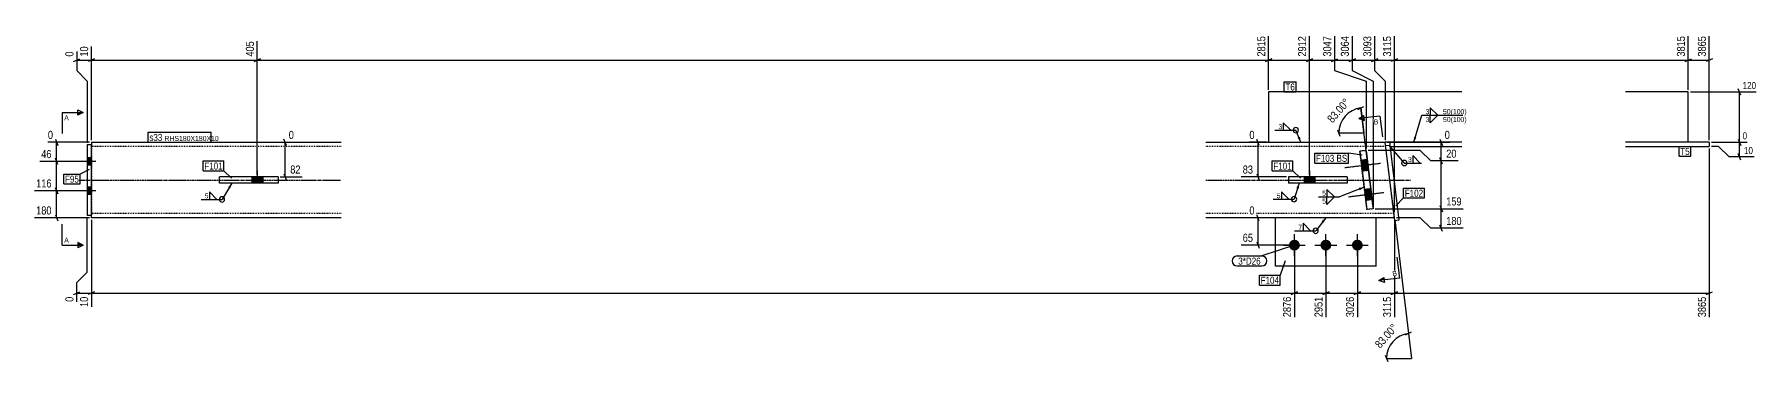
# Model space of a CAD drawing. Header units: millimetres. Extents: x 14 to 35972, y 8 to 829.
# Drawn here: x 31867 to 35972, y 12 to 791 of the extents above; entities that cross this region are included whole.
import ezdxf

# ---------------------------------------------------------------- set-up
doc = ezdxf.new("R2010")
doc.units = ezdxf.units.MM
doc.linetypes.add('DXK_LINE_DOT2', pattern=[3.9198, 1.9599, -1.9599])
doc.linetypes.add('DXK_LINE_DOT3', pattern=[5.9187, 2.979, -0.9799, 0.9799, -0.9799])
for name, color, linetype in [('MÅLSÆTNING', 7, 'Continuous'), ('STÅL', 7, 'Continuous'), ('TEKST', 7, 'Continuous')]:
    doc.layers.add(name, color=color, linetype=linetype)
doc.styles.add('Arial', font='ARIAL.TTF', dxfattribs={"height": 0.2})
doc.styles.add('Arial Narrow', font='ARIALN.TTF', dxfattribs={"height": 0.2})

msp = doc.modelspace()

# ---------------------------------------------------------------- hatches: boundary and pattern name
at = {"layer": 'STÅL', "linetype": 'Continuous'}
for points in [[(32002.4, 479.6), (32002.4, 497.6), (31992.4, 497.6), (31992.4, 479.6)], [(32002.4, 479.6), (32002.4, 497.6), (31992.4, 497.6), (31992.4, 479.6)], [(35045.4, 467.1), (35042.2, 492.9), (35027.4, 491.1), (35030.5, 465.3)], [(32410.4, 451.9), (32384.4, 451.9), (32384.4, 436.9), (32410.4, 436.9)], [(34917.8, 451.8), (34891.8, 451.8), (34891.8, 436.8), (34917.8, 436.8)], [(32002.4, 409.6), (32002.4, 427.6), (31992.4, 427.6), (31992.4, 409.6)], [(32002.4, 409.6), (32002.4, 427.6), (31992.4, 427.6), (31992.4, 409.6)], [(35053.9, 397.6), (35050.8, 423.4), (35035.9, 421.6), (35039.1, 395.8)], [(34868.8, 302.3, -1), (34868.8, 276.3, -1)], [(34943.8, 302.3, -1), (34943.8, 276.3, -1)], [(35018.8, 302.3, -1), (35018.8, 276.3, -1)]]:
    msp.add_hatch(color=96, dxfattribs=at).paths.add_polyline_path(points)
at = {"layer": 'TEKST', "linetype": 'Continuous'}
for color, points in [(30, [(31969.9, 599.2), (31969.9, 605.5), (31982.4, 605.5)]), (3, [(34882.2, 547.1), (34884.1, 534.3), (34876.4, 544.7)]), (3, [(35159.6, 545.4), (35153, 534.3), (35153.6, 547.2)]), (3, [(35102, 512.9), (35096.1, 524.3), (35106.7, 517)]), (3, [(32327.9, 427.9), (32337.1, 436.9), (32333.3, 424.6)]), (3, [(34873.5, 425.9), (34880.3, 436.8), (34879.4, 424)]), (3, [(35022.4, 425.7), (35035.2, 427.4), (35024.7, 419.9)]), (3, [(34933.6, 346.5), (34943.8, 354.3), (34938.5, 342.6)]), (30, [(31969.9, 289), (31969.9, 295.2), (31982.4, 289)])]:
    msp.add_hatch(color=color, dxfattribs=at).paths.add_polyline_path(points)

# ---------------------------------------------------------------- linework, layer by layer
at = {"layer": 'MÅLSÆTNING', "color": 7, "linetype": 'Continuous'}
for p, q in [((34807.4, 659.3), (34807.4, 787.1)), ((34807.4, 659.3), (34807.4, 787.1)), ((34904.8, 456.8), (34904.8, 787.1)), ((34904.8, 456.8), (34904.8, 787.1)), ((34964.6, 787.1), (34964.6, 704.9)), ((35006.6, 787.1), (35006.6, 704.9)), ((35006.6, 787.1), (35006.6, 704.9)), ((35060, 787.1), (35060, 704.9)), ((35107.1, 367.5), (35107.1, 787.1)), ((35107.1, 367.5), (35107.1, 787.1)), ((35807.4, 659.3), (35807.4, 787.1)), ((35857.4, 539.3), (35857.4, 787.1)), ((31967.4, 750.5), (31967.4, 704.9)), ((32002.4, 539.3), (32002.4, 762.7)), ((32002.4, 539.3), (32002.4, 762.7)), ((32397.4, 456.9), (32397.4, 774.9)), ((32397.4, 456.9), (32397.4, 774.9)), ((31959.9, 726.9), (31974.9, 732.9)), ((31967.4, 729.9), (32002.4, 729.9)), ((31967.4, 704.9), (31992.4, 679.9)), ((32009.9, 732.9), (31994.9, 726.9)), ((32009.9, 732.9), (31994.9, 726.9)), ((32002.4, 729.9), (32397.4, 729.9)), ((32404.9, 732.9), (32389.9, 726.9)), ((32389.9, 726.9), (32404.9, 732.9)), ((32397.4, 729.9), (34807.4, 729.9)), ((34814.9, 732.9), (34799.9, 726.9)), ((34799.9, 726.9), (34814.9, 732.9)), ((34807.4, 729.9), (34904.8, 729.9)), ((34912.3, 732.9), (34897.3, 726.9)), ((34957.1, 726.9), (34972.1, 732.9)), ((34964.6, 729.9), (35006.6, 729.9)), ((34964.6, 704.9), (35039.6, 679.9)), ((34964.6, 704.9), (35039.6, 679.9)), ((34999.1, 726.9), (35014.1, 732.9)), ((35006.6, 704.9), (35056.6, 679.9)), ((35006.6, 704.9), (35056.6, 679.9)), ((35052.5, 726.9), (35067.5, 732.9)), ((35060, 729.9), (35107.1, 729.9)), ((35060, 704.9), (35085, 679.9)), ((35060, 704.9), (35085, 679.9)), ((35114.6, 732.9), (35099.6, 726.9)), ((35114.6, 732.9), (35099.6, 726.9)), ((35799.9, 726.9), (35814.9, 732.9)), ((35807.4, 729.9), (35857.4, 729.9)), ((35864.9, 732.9), (35849.9, 726.9)), ((31992.4, 679.9), (31992.4, 533.3)), ((35039.6, 679.9), (35039.6, 519.7)), ((35039.6, 679.9), (35039.6, 519.7)), ((35056.6, 679.9), (35056.6, 380.8)), ((35056.6, 679.9), (35056.6, 380.8)), ((35085, 679.9), (35085, 539.3)), ((35085, 679.9), (35085, 539.3)), ((35932.4, 646.8), (35926.4, 661.8)), ((35020.1, 612.1), (35034.2, 619.8)), ((35047.5, 450.2), (35027.1, 616)), ((35027.1, 616), (35034.4, 556.4)), ((35812.4, 654.3), (35968.9, 654.3)), ((35929.4, 534.3), (35929.4, 654.3)), ((31997.4, 534.3), (31898.6, 534.3)), ((31916.3, 541.8), (31922.3, 526.8)), ((31919.3, 488.6), (31919.3, 534.3)), ((32440.5, 534.3), (32484.7, 534.3)), ((32467, 526.8), (32461, 541.8)), ((32464, 451.9), (32464, 534.3)), ((34802.4, 534.3), (34761.5, 534.3)), ((34785.2, 526.8), (34779.2, 541.8)), ((34782.2, 451.8), (34782.2, 534.3)), ((34971.4, 563.9), (34977.4, 548.9)), ((34974.4, 556.4), (35034.4, 556.4)), ((35090, 534.3), (35239.2, 534.3)), ((35215.5, 541.8), (35221.5, 526.8)), ((35218.5, 489.7), (35218.5, 534.3)), ((35862.4, 534.3), (35947.5, 534.3)), ((35862.4, 534.3), (35947.5, 534.3)), ((35926.4, 541.8), (35932.4, 526.8)), ((35926.4, 541.8), (35932.4, 526.8)), ((35929.4, 499.3), (35929.4, 534.3)), ((31922.3, 481.1), (31916.3, 496.1)), ((31922.3, 481.1), (31916.3, 496.1)), ((35168.5, 514.7), (35044.6, 514.7)), ((35168.5, 514.7), (35044.6, 514.7)), ((35193.5, 489.7), (35168.5, 514.7)), ((35193.5, 489.7), (35168.5, 514.7)), ((35221.5, 482.2), (35215.5, 497.2)), ((35221.5, 482.2), (35215.5, 497.2)), ((35857.4, 519.3), (35857.4, 117.6)), ((35879.4, 524.3), (35862.4, 524.3)), ((35904.4, 499.3), (35879.4, 524.3)), ((35964.6, 499.3), (35904.4, 499.3)), ((35932.4, 491.8), (35926.4, 506.8)), ((31987.4, 488.6), (31879.1, 488.6)), ((31987.4, 488.6), (31879.1, 488.6)), ((32452.4, 451.9), (32504.2, 451.9)), ((32461, 459.4), (32467, 444.4)), ((34849.8, 451.8), (34742.1, 451.8)), ((34779.2, 459.3), (34785.2, 444.3)), ((35258.7, 489.7), (35193.5, 489.7)), ((35258.7, 489.7), (35193.5, 489.7)), ((31987.4, 418.6), (31866.9, 418.6)), ((31922.3, 411.1), (31916.3, 426.1)), ((31919.3, 354.3), (31919.3, 418.6)), ((35061.6, 375.8), (35270.8, 375.8)), ((35215.5, 383.3), (35221.5, 368.3)), ((35218.5, 329.3), (35218.5, 375.8)), ((31997.4, 354.3), (31866.9, 354.3)), ((31916.3, 361.8), (31922.3, 346.8)), ((31992.4, 224.9), (31992.4, 355.3)), ((32002.4, 349.3), (32002.4, 142)), ((32002.4, 349.3), (32002.4, 142)), ((34818.8, 354.3), (34761.5, 354.3)), ((34785.2, 346.8), (34779.2, 361.8)), ((34782.2, 289.3), (34782.2, 354.3)), ((35107.7, 349.4), (35140.9, 79.1)), ((35168.5, 354.3), (35112.1, 354.3)), ((35193.5, 329.3), (35168.5, 354.3)), ((35270.8, 329.3), (35193.5, 329.3)), ((35221.5, 321.8), (35215.5, 336.8)), ((34863.8, 289.3), (34742.1, 289.3)), ((34779.2, 296.8), (34785.2, 281.8)), ((34868.8, 284.3), (34868.8, 117.6)), ((34943.8, 284.3), (34943.8, 117.6)), ((34943.8, 284.3), (34943.8, 117.6)), ((35018.8, 284.3), (35018.8, 117.6)), ((35018.8, 284.3), (35018.8, 117.6)), ((31967.4, 199.9), (31992.4, 224.9)), ((31959.9, 171.9), (31974.9, 177.9)), ((31967.4, 154.2), (31967.4, 199.9)), ((31967.4, 174.9), (32002.4, 174.9)), ((32009.9, 177.9), (31994.9, 171.9)), ((32009.9, 177.9), (31994.9, 171.9)), ((32002.4, 174.9), (34868.8, 174.9)), ((34861.3, 171.9), (34876.3, 177.9)), ((34951.3, 177.9), (34936.3, 171.9)), ((34936.3, 171.9), (34951.3, 177.9)), ((34943.8, 174.9), (35018.8, 174.9)), ((35026.3, 177.9), (35011.3, 171.9)), ((35011.3, 171.9), (35026.3, 177.9)), ((35018.8, 174.9), (35107.1, 174.9)), ((35114.6, 177.9), (35099.6, 171.9)), ((35099.6, 171.9), (35114.6, 177.9)), ((35107.1, 174.9), (35857.4, 174.9)), ((35849.9, 171.9), (35864.9, 177.9)), ((35133.8, 75.2), (35148, 82.9)), ((35140.9, 79.1), (35148.2, 19.5)), ((35085.2, 27), (35091.2, 12)), ((35088.2, 19.5), (35148.2, 19.5))]:
    msp.add_line(p, q, dxfattribs=at)
for centre in [(35034.4, 556.4), (35148.2, 19.5)]:
    msp.add_arc(centre, 60, 97, 180, dxfattribs=at)
at = {"layer": 'STÅL', "color": 2, "linetype": 'Continuous'}
for p, q in [((35267.9, 654.3), (34807.4, 654.3)), ((34807.4, 654.3), (34807.4, 534.3)), ((35807.4, 654.3), (35657.4, 654.3)), ((35807.4, 534.3), (35807.4, 654.3)), ((32002.4, 534.3), (32597.4, 534.3)), ((32002.4, 534.3), (32002.4, 528.3)), ((34657.4, 534.3), (35085, 534.3)), ((35096.1, 534.3), (35085, 534.3)), ((35106.2, 361.5), (35085, 534.3)), ((35267.9, 534.3), (35096.1, 534.3)), ((35096.1, 534.3), (35096.1, 526.1)), ((35857.4, 534.3), (35657.4, 534.3)), ((35857.4, 534.3), (35857.4, 524.3)), ((32002.4, 528.3), (31992.4, 528.3)), ((31992.4, 528.3), (31992.4, 360.3)), ((32002.4, 360.3), (32002.4, 528.3)), ((35039.6, 514.7), (35024.7, 512.9)), ((35024.7, 512.9), (35041.7, 373.9)), ((35039.6, 514.7), (35056.6, 375.8)), ((35086, 526.4), (35095.9, 527.6)), ((35095.9, 527.6), (35117.9, 348.6)), ((35096.3, 524.3), (35267.9, 524.3)), ((35657.4, 524.3), (35857.4, 524.3)), ((32447.4, 451.9), (32307.4, 451.9)), ((32307.4, 436.9), (32307.4, 451.9)), ((32447.4, 451.9), (32447.4, 436.9)), ((34994.8, 451.8), (34854.8, 451.8)), ((34854.8, 451.8), (34854.8, 436.8)), ((34994.8, 451.8), (34994.8, 436.8)), ((32447.4, 436.9), (32307.4, 436.9)), ((34994.8, 436.8), (34854.8, 436.8)), ((35056.6, 375.8), (35041.7, 373.9)), ((31992.4, 360.3), (32002.4, 360.3)), ((32002.4, 354.3), (32002.4, 360.3)), ((32597.4, 354.3), (32002.4, 354.3)), ((35107.1, 354.3), (34657.4, 354.3)), ((34823.8, 239.3), (34823.8, 354.3)), ((35063.8, 239.3), (35063.8, 354.3)), ((35108, 347.4), (35106.2, 361.5)), ((35117.9, 348.6), (35108, 347.4)), ((35063.8, 239.3), (34823.8, 239.3))]:
    msp.add_line(p, q, dxfattribs=at)
at = {"layer": 'STÅL', "color": 7, "linetype": 'DXK_LINE_DOT2'}
for p, q in [((34807.4, 534.3), (35085, 534.3)), ((35267.9, 534.3), (35096.1, 534.3)), ((35807.4, 534.3), (35657.4, 534.3)), ((32002.4, 528.3), (32002.4, 379.3)), ((32597.4, 524.3), (32002.4, 524.3)), ((35086.2, 524.3), (34657.4, 524.3)), ((35039.6, 514.7), (35024.7, 512.9)), ((35041.7, 373.9), (35024.7, 512.9)), ((35056.6, 375.8), (35039.6, 514.7)), ((35106.2, 361.5), (35086, 526.4)), ((35096.1, 524.3), (35096.1, 526.1)), ((35096.1, 524.3), (35096.3, 524.3)), ((32002.4, 379.3), (32002.4, 360.3)), ((35056.6, 375.8), (35041.7, 373.9)), ((32597.4, 364.3), (32002.4, 364.3)), ((35105.9, 364.3), (34657.4, 364.3)), ((35063.8, 354.3), (34823.8, 354.3)), ((35106.9, 356.2), (35106.2, 361.5)), ((35107.1, 354.3), (35106.9, 356.2))]:
    msp.add_line(p, q, dxfattribs=at)
at = {"layer": 'STÅL', "color": 96, "linetype": 'Continuous'}
for p, q in [((32002.4, 497.6), (31992.4, 497.6)), ((32002.4, 497.6), (31992.4, 497.6)), ((35042.2, 492.9), (35027.4, 491.1)), ((32012.4, 488.6), (31947.4, 488.6)), ((32012.4, 488.6), (31947.4, 488.6)), ((32002.4, 479.6), (31992.4, 479.6)), ((32002.4, 479.6), (31992.4, 479.6)), ((32384.4, 451.9), (32384.4, 436.9)), ((32397.4, 466.9), (32397.4, 436.9)), ((32410.4, 451.9), (32410.4, 436.9)), ((34891.8, 451.8), (34891.8, 436.8)), ((34904.8, 466.8), (34904.8, 436.8)), ((34917.8, 451.8), (34917.8, 436.8)), ((35073.6, 483.6), (34989.2, 473.3)), ((35045.4, 467.1), (35030.5, 465.3)), ((32012.4, 418.6), (31947.4, 418.6)), ((32012.4, 418.6), (31947.4, 418.6)), ((32002.4, 427.6), (31992.4, 427.6)), ((32002.4, 427.6), (31992.4, 427.6)), ((35082.1, 414.2), (34997.8, 403.8)), ((35050.8, 423.4), (35035.9, 421.6)), ((32002.4, 409.6), (31992.4, 409.6)), ((32002.4, 409.6), (31992.4, 409.6)), ((35053.9, 397.6), (35039.1, 395.8)), ((34842.8, 289.3), (34894.8, 289.3)), ((34868.8, 263.3), (34868.8, 315.3)), ((34917.8, 289.3), (34969.8, 289.3)), ((34943.8, 263.3), (34943.8, 315.3)), ((34992.8, 289.3), (35044.8, 289.3)), ((35018.8, 263.3), (35018.8, 315.3))]:
    msp.add_line(p, q, dxfattribs=at)
at = {"layer": 'STÅL', "color": 96, "linetype": 'DXK_LINE_DOT2'}
for p, q in [((35042.2, 492.9), (35027.4, 491.1)), ((35073.6, 483.6), (34989.2, 473.3)), ((35045.4, 467.1), (35030.5, 465.3)), ((35082.1, 414.2), (34997.8, 403.8)), ((35050.8, 423.4), (35035.9, 421.6)), ((35053.9, 397.6), (35039.1, 395.8))]:
    msp.add_line(p, q, dxfattribs=at)
at = {"layer": 'STÅL', "color": 7, "linetype": 'DXK_LINE_DOT3'}
for p, q in [((31952.4, 444.3), (32597.4, 444.3)), ((34657.4, 444.3), (35146.1, 444.3))]:
    msp.add_line(p, q, dxfattribs=at)
at = {"layer": 'TEKST', "color": 30, "linetype": 'Continuous'}
for p, q in [((31969.9, 599.2), (31969.9, 611.7)), ((31969.9, 611.7), (31982.4, 605.5)), ((31982.4, 605.5), (31969.9, 599.2)), ((35035.8, 586), (35034.3, 598.4)), ((31982.4, 289), (31969.9, 295.2)), ((31969.9, 295.2), (31969.9, 282.7)), ((31982.4, 289), (31969.9, 282.7))]:
    msp.add_line(p, q, dxfattribs=at)
at = {"layer": 'TEKST', "color": 3, "linetype": 'Continuous'}
for p, q in [((34884.1, 534.3), (34872.2, 563.1)), ((32337.1, 436.9), (32313.5, 398.2)), ((34880.3, 436.8), (34868, 398.6)), ((35035.2, 427.4), (34976.4, 404.3)), ((34943.8, 354.3), (34919.5, 323.5))]:
    msp.add_line(p, q, dxfattribs=at)
for centre, start, end in [((34872.2, 563.1), 90, 270), ((34872.2, 563.1), 270, 90), ((32313.5, 398.2), 90, 270), ((32313.5, 398.2), 270, 90), ((34868, 398.6), 90, 270), ((34868, 398.6), 270, 90), ((34919.5, 323.5), 90, 270), ((34919.5, 323.5), 270, 90)]:
    msp.add_arc(centre, 6.25, start, end, dxfattribs=at)

# ---------------------------------------------------------------- wipeouts: each hides what was drawn before it
at = {"color": 0, "linetype": 'Continuous'}
for points in [[(31948.5, 586.7), (31948.5, 599.2), (31937.4, 599.2), (31937.4, 586.7)], [(31948.5, 295.2), (31948.5, 307.7), (31937.4, 307.7), (31937.4, 295.2)]]:
    msp.add_wipeout(points, dxfattribs=at).dxf.layer = 'TEKST'
at = {"color": 0}
for points in [[(34839.4, 564.6), (34839.4, 579.1), (34829.8, 579.1), (34829.8, 564.6)], [(35190.1, 600.3), (35190.1, 614.8), (35180.4, 614.8), (35180.4, 600.3)], [(32280.7, 399.7), (32280.7, 414.2), (32271.1, 414.2), (32271.1, 399.7)], [(34835.2, 400.1), (34835.2, 414.6), (34825.6, 414.6), (34825.6, 400.1)], [(34788.4, 242.9), (34788.4, 260.4), (34735.1, 260.4), (34735.1, 242.9)], [(34832.1, 197.3), (34832.1, 214.8), (34788.4, 214.8), (34788.4, 197.3)]]:
    msp.add_wipeout(points, dxfattribs=at).dxf.layer = 'TEKST'

# ---------------------------------------------------------------- next in the draw order: linework, layer by layer
at = {"layer": 'TEKST', "color": 3, "linetype": 'Continuous'}
for p, q in [((35210.5, 598.8), (35192.6, 616.7)), ((35192.6, 616.7), (35192.6, 598.8)), ((34859.9, 563.1), (34842, 581)), ((34842, 581), (34842, 563.1)), ((35192.6, 598.8), (35210.5, 598.8)), ((34822.1, 563.1), (34872.2, 563.1)), ((34842, 563.1), (34859.9, 563.1)), ((32301.2, 398.2), (32283.3, 416)), ((32283.3, 416), (32283.3, 398.2)), ((34855.7, 398.6), (34837.8, 416.5)), ((34837.8, 416.5), (34837.8, 398.6)), ((32263.4, 398.2), (32313.5, 398.2)), ((32283.3, 398.2), (32301.2, 398.2)), ((34817.9, 398.6), (34868, 398.6)), ((34837.8, 398.6), (34855.7, 398.6))]:
    msp.add_line(p, q, dxfattribs=at)
at = {"layer": 'TEKST', "color": 7, "linetype": 'Continuous'}
for p, q in [((31932.4, 605.5), (31982.4, 605.5)), ((31932.4, 289), (31932.4, 339)), ((31932.4, 289), (31982.4, 289))]:
    msp.add_line(p, q, dxfattribs=at)

# ---------------------------------------------------------------- next in the draw order: texts
at = {"layer": 'TEKST', "color": 3, "linetype": 'Continuous', "style": 'Arial'}
for p in [(31937.4, 586.7), (31937.4, 295.2)]:
    msp.add_text('A', height=11.9, dxfattribs=at).set_placement(p)
at = {"layer": 'TEKST', "color": 3, "style": 'Arial Narrow'}
for s, p in [('3', (34830.8, 565.6)), ('5', (32272.1, 400.7)), ('5', (34826.6, 401.1))]:
    msp.add_text(s, height=11.9, dxfattribs=at).set_placement(p)

# ---------------------------------------------------------------- next in the draw order: wipeouts: each hides what was drawn before it
at = {"color": 0, "linetype": 'Continuous'}
for points, layer in [([(34803.4, 791.1), (34775.4, 791.1), (34775.4, 734.4), (34803.4, 734.4)], 'MÅLSÆTNING'), ([(35853.4, 791.1), (35825.4, 791.1), (35825.4, 734.4), (35853.4, 734.4)], 'MÅLSÆTNING'), ([(31998.4, 766.7), (31970.4, 766.7), (31970.4, 734.4), (31998.4, 734.4)], 'MÅLSÆTNING'), ([(32393.4, 778.9), (32365.4, 778.9), (32365.4, 734.4), (32393.4, 734.4)], 'MÅLSÆTNING'), ([(35972.4, 657.8), (35972.4, 682.3), (35933.4, 682.3), (35933.4, 657.8)], 'MÅLSÆTNING'), ([(31914.8, 538.3), (31914.8, 566.3), (31894.6, 566.3), (31894.6, 538.3)], 'MÅLSÆTNING'), ([(32488.7, 538.3), (32488.7, 566.3), (32468.5, 566.3), (32468.5, 538.3)], 'MÅLSÆTNING'), ([(34777.7, 538.3), (34777.7, 566.3), (34757.5, 566.3), (34757.5, 538.3)], 'MÅLSÆTNING'), ([(35243.2, 538.3), (35243.2, 566.3), (35223, 566.3), (35223, 538.3)], 'MÅLSÆTNING'), ([(35951, 537.8), (35951, 562.3), (35933.4, 562.3), (35933.4, 537.8)], 'MÅLSÆTNING'), ([(32504.5, 455.9), (32504.5, 483.9), (32472.1, 483.9), (32472.1, 455.9)], 'MÅLSÆTNING'), ([(34774.1, 455.8), (34774.1, 483.8), (34741.7, 483.8), (34741.7, 455.8)], 'MÅLSÆTNING'), ([(31911.1, 422.6), (31911.1, 450.6), (31866.6, 450.6), (31866.6, 422.6)], 'MÅLSÆTNING'), ([(31911.1, 358.3), (31911.1, 386.3), (31866.6, 386.3), (31866.6, 358.3)], 'MÅLSÆTNING'), ([(34777.7, 358.3), (34777.7, 386.3), (34757.5, 386.3), (34757.5, 358.3)], 'MÅLSÆTNING'), ([(35271.2, 379.8), (35271.2, 407.8), (35226.6, 407.8), (35226.6, 379.8)], 'MÅLSÆTNING'), ([(34774.1, 293.3), (34774.1, 321.3), (34741.7, 321.3), (34741.7, 293.3)], 'MÅLSÆTNING'), ([(31998.4, 170.4), (31970.4, 170.4), (31970.4, 138), (31998.4, 138)], 'MÅLSÆTNING'), ([(34864.8, 170.4), (34836.8, 170.4), (34836.8, 113.6), (34864.8, 113.6)], 'MÅLSÆTNING'), ([(35014.8, 170.4), (34986.8, 170.4), (34986.8, 113.6), (35014.8, 113.6)], 'MÅLSÆTNING'), ([(35853.4, 170.4), (35825.4, 170.4), (35825.4, 113.6), (35853.4, 113.6)], 'MÅLSÆTNING'), ([(35069.6, 577.5), (35068.1, 590), (35057.1, 588.6), (35058.6, 576.2)], 'TEKST')]:
    msp.add_wipeout(points, dxfattribs=at).dxf.layer = layer
at = {"color": 0}
for points, layer in [([(35008.4, 628.5), (34987.5, 647.1), (34938.7, 592), (34959.7, 573.4)], 'MÅLSÆTNING'), ([(35122.2, 91.6), (35101.2, 110.2), (35052.5, 55.1), (35073.5, 36.5)], 'MÅLSÆTNING'), ([(34869.7, 657.8), (34869.7, 675.3), (34847.4, 675.3), (34847.4, 657.8)], 'TEKST'), ([(32171.3, 537.5), (32171.3, 555), (32140.4, 555), (32140.4, 537.5)], 'TEKST'), ([(34963.9, 487.8), (34963.9, 505.3), (34920.2, 505.3), (34920.2, 487.8)], 'TEKST'), ([(35148, 486.4), (35148, 500.9), (35138.4, 500.9), (35138.4, 486.4)], 'TEKST'), ([(35810.6, 503.9), (35810.6, 521.4), (35788.3, 521.4), (35788.3, 503.9)], 'TEKST'), ([(32315, 469.3), (32315, 486.8), (32271.3, 486.8), (32271.3, 469.3)], 'TEKST'), ([(34862.4, 469.2), (34862.4, 486.7), (34818.7, 486.7), (34818.7, 469.2)], 'TEKST'), ([(34943.6, 405.8), (34943.6, 420.3), (34934, 420.3), (34934, 405.8)], 'TEKST'), ([(35175.5, 404.7), (35175.5, 422.2), (35131.8, 422.2), (35131.8, 404.7)], 'TEKST'), ([(34886.8, 325), (34886.8, 339.5), (34877.1, 339.5), (34877.1, 325)], 'TEKST'), ([(34788.4, 242.9), (34788.4, 260.4), (34735.1, 260.4), (34735.1, 242.9)], 'TEKST'), ([(34832.1, 197.3), (34832.1, 214.8), (34788.4, 214.8), (34788.4, 197.3)], 'TEKST')]:
    msp.add_wipeout(points, dxfattribs=at).dxf.layer = layer

# ---------------------------------------------------------------- next in the draw order: hatches: boundary and pattern name
at = {"layer": 'TEKST', "linetype": 'Continuous'}
msp.add_hatch(color=30, dxfattribs=at).paths.add_polyline_path([(35035.1, 592.2), (35035.8, 586), (35022.7, 590.7)])

# ---------------------------------------------------------------- next in the draw order: linework, layer by layer
at = {"layer": 'MÅLSÆTNING', "color": 7, "linetype": 'Continuous'}
for p, q in [((35807.4, 659.3), (35807.4, 787.1)), ((35107.1, 729.9), (35807.4, 729.9)), ((35799.9, 726.9), (35814.9, 732.9)), ((31919.3, 418.6), (31919.3, 488.6)), ((31987.4, 418.6), (31866.9, 418.6)), ((31916.3, 426.1), (31922.3, 411.1)), ((35107.1, 349.3), (35107.1, 117.6)), ((35107.1, 349.3), (35107.1, 117.6)), ((34868.8, 284.3), (34868.8, 117.6)), ((34876.3, 177.9), (34861.3, 171.9)), ((34868.8, 174.9), (34943.8, 174.9))]:
    msp.add_line(p, q, dxfattribs=at)
at = {"layer": 'TEKST', "color": 7, "linetype": 'Continuous'}
for p, q in [((31932.4, 605.5), (31932.4, 555.5)), ((35072.3, 596.8), (35022.7, 590.7)), ((35072.3, 596.8), (35078.4, 547.1)), ((34868.8, 289.3), (34791.4, 263.4)), ((34732.1, 263.4), (34791.4, 263.4)), ((34846.4, 251.6), (34835.1, 217.8)), ((34732.1, 239.9), (34791.4, 239.9)), ((34785.4, 217.8), (34835.1, 217.8)), ((34785.4, 194.3), (34785.4, 217.8)), ((34835.1, 194.3), (34835.1, 217.8)), ((34785.4, 194.3), (34835.1, 194.3))]:
    msp.add_line(p, q, dxfattribs=at)
at = {"layer": 'TEKST', "color": 30, "linetype": 'Continuous'}
for q in [(35034.3, 598.4), (35035.8, 586)]:
    msp.add_line((35022.7, 590.7), q, dxfattribs=at)
at = {"layer": 'TEKST', "color": 3, "linetype": 'Continuous'}
for p, q in [((35096.1, 524.3), (35130.6, 484.9)), ((35168.4, 484.9), (35150.6, 502.8)), ((35150.6, 502.8), (35150.6, 484.9)), ((35130.6, 484.9), (35172, 484.9)), ((35150.6, 484.9), (35168.4, 484.9)), ((34964.1, 404.3), (34946.2, 422.1)), ((34946.2, 422.1), (34946.2, 404.3)), ((34946.2, 404.3), (34964.1, 404.3)), ((34907.2, 323.5), (34889.3, 341.4)), ((34889.3, 341.4), (34889.3, 323.5)), ((34869.4, 323.5), (34919.5, 323.5)), ((34889.3, 323.5), (34907.2, 323.5))]:
    msp.add_line(p, q, dxfattribs=at)
for start, end in [(90, 270), (270, 90)]:
    msp.add_arc((35130.6, 484.9), 6.25, start, end, dxfattribs=at)
at = {"layer": 'TEKST', "color": 7, "linetype": 'Continuous'}
for centre, start, end in [((34732.1, 251.7), 90, 270), ((34791.4, 251.7), 270, 90)]:
    msp.add_arc(centre, 11.7, start, end, dxfattribs=at)

# ---------------------------------------------------------------- next in the draw order: texts
at = {"layer": 'MÅLSÆTNING', "color": 3, "linetype": 'Continuous', "style": 'Arial Narrow'}
for s, p in [('2815', (34799.4, 738.4)), ('3865', (35849.4, 738.4)), ('405', (32389.4, 738.4)), ('2876', (34860.8, 117.6)), ('3026', (35010.8, 117.6)), ('3865', (35849.4, 117.6))]:
    msp.add_text(s, height=19.09, rotation=90.0002, dxfattribs=at).set_placement(p)
for s, height, p in [('120', 16.7, (35936.9, 661.3)), ('0', 19.1, (31898.6, 542.3)), ('0', 19.1, (32472.5, 542.3)), ('0', 19.1, (34761.5, 542.3)), ('0', 19.1, (35227, 542.3)), ('82', 19.09, (32476.1, 459.9)), ('83', 19.09, (34745.7, 459.8)), ('116', 19.09, (31870.6, 426.6)), ('180', 19.09, (31870.6, 362.3)), ('0', 19.1, (34761.5, 362.3)), ('159', 19.09, (35230.6, 383.8)), ('65', 19.09, (34745.7, 297.3))]:
    msp.add_text(s, height=height, dxfattribs=at).set_placement(p)
at = {"layer": 'MÅLSÆTNING', "color": 3, "style": 'Arial Narrow'}
for p in [(34959.4, 579.1), (35073.1, 42.2)]:
    msp.add_text('83.00°', height=19.09, rotation=48.5009, dxfattribs=at).set_placement(p)
at = {"layer": 'TEKST', "color": 3, "linetype": 'Continuous', "style": 'Arial'}
msp.add_text('B', height=11.9, rotation=7.0015, dxfattribs=at).set_placement((35058.6, 576.2))
at = {"layer": 'TEKST', "color": 3, "style": 'Arial Narrow'}
for s, height, p in [('3', 11.9, (35139.4, 487.4)), ('7', 11.9, (34878.1, 326)), ('3*D26', 16.7, (34735.1, 242.9)), ('F104', 16.7, (34788.4, 197.3))]:
    msp.add_text(s, height=height, dxfattribs=at).set_placement(p)

# ---------------------------------------------------------------- next in the draw order: wipeouts: each hides what was drawn before it
at = {"color": 0, "linetype": 'Continuous'}
for points, layer in [([(31963.4, 754.5), (31935.4, 754.5), (31935.4, 734.4), (31963.4, 734.4)], 'MÅLSÆTNING'), ([(35964.9, 502.8), (35964.9, 527.3), (35936.6, 527.3), (35936.6, 502.8)], 'MÅLSÆTNING'), ([(35271.2, 333.3), (35271.2, 361.3), (35226.6, 361.3), (35226.6, 333.3)], 'MÅLSÆTNING'), ([(31963.4, 170.4), (31935.4, 170.4), (31935.4, 150.2), (31963.4, 150.2)], 'MÅLSÆTNING'), ([(35190.1, 581.6), (35190.1, 596.1), (35180.4, 596.1), (35180.4, 581.6)], 'TEKST'), ([(35271, 600.3), (35271, 614.8), (35221.8, 614.8), (35221.8, 600.3)], 'TEKST')]:
    msp.add_wipeout(points, dxfattribs=at).dxf.layer = layer
at = {"color": 0}
for points in [[(34869.7, 657.8), (34869.7, 675.3), (34847.4, 675.3), (34847.4, 657.8)], [(32171.3, 537.5), (32171.3, 555), (32140.4, 555), (32140.4, 537.5)], [(34963.9, 487.8), (34963.9, 505.3), (34920.2, 505.3), (34920.2, 487.8)], [(35810.6, 503.9), (35810.6, 521.4), (35788.3, 521.4), (35788.3, 503.9)], [(32315, 469.3), (32315, 486.8), (32271.3, 486.8), (32271.3, 469.3)], [(34862.4, 469.2), (34862.4, 486.7), (34818.7, 486.7), (34818.7, 469.2)], [(35175.5, 404.7), (35175.5, 422.2), (35131.8, 422.2), (35131.8, 404.7)]]:
    msp.add_wipeout(points, dxfattribs=at).dxf.layer = 'TEKST'

# ---------------------------------------------------------------- next in the draw order: linework, layer by layer
at = {"layer": 'MÅLSÆTNING', "color": 7, "linetype": 'Continuous'}
for p, q in [((35218.5, 375.8), (35218.5, 489.7)), ((35061.6, 375.8), (35270.8, 375.8)), ((35215.5, 383.3), (35221.5, 368.3))]:
    msp.add_line(p, q, dxfattribs=at)
at = {"layer": 'TEKST', "color": 7, "linetype": 'Continuous'}
for p, q in [((34844.4, 678.3), (34872.7, 678.3)), ((34844.4, 654.8), (34844.4, 678.3)), ((34872.7, 654.8), (34872.7, 678.3)), ((34844.4, 654.8), (34872.7, 654.8)), ((32137.4, 534.5), (32137.4, 558)), ((34917.2, 484.8), (34917.2, 508.3)), ((35785.3, 524.4), (35813.6, 524.4)), ((35785.3, 500.9), (35785.3, 524.4)), ((35785.3, 500.9), (35813.6, 500.9)), ((35813.6, 500.9), (35813.6, 524.4)), ((32268.3, 489.8), (32318, 489.8)), ((32268.3, 466.3), (32268.3, 489.8)), ((32268.3, 466.3), (32318, 466.3)), ((32318, 466.3), (32318, 489.8)), ((32335.7, 448.6), (32318, 466.3)), ((34815.7, 489.7), (34865.4, 489.7)), ((34815.7, 466.2), (34815.7, 489.7)), ((34815.7, 466.2), (34865.4, 466.2)), ((34865.4, 466.2), (34865.4, 489.7)), ((34883.1, 448.5), (34865.4, 466.2)), ((35128.8, 425.2), (35178.5, 425.2)), ((35128.8, 401.7), (35128.8, 425.2)), ((35178.5, 401.7), (35178.5, 425.2)), ((35110.8, 382.5), (35128.8, 401.7)), ((35128.8, 401.7), (35178.5, 401.7))]:
    msp.add_line(p, q, dxfattribs=at)
at = {"layer": 'TEKST', "color": 3, "linetype": 'Continuous'}
for p, q in [((35153, 534.3), (35172.7, 598.8)), ((35192.6, 598.8), (35210.5, 598.8)), ((35210.5, 598.8), (35192.6, 581)), ((35192.6, 581), (35192.6, 598.8))]:
    msp.add_line(p, q, dxfattribs=at)

# ---------------------------------------------------------------- next in the draw order: texts
at = {"layer": 'MÅLSÆTNING', "color": 3, "linetype": 'Continuous', "style": 'Arial Narrow'}
for s, height, p in [('0', 19.1, (31959.4, 738.4)), ('10', 19.09, (31994.4, 738.4)), ('0', 19.1, (31959.4, 154.2)), ('10', 19.09, (31994.4, 142))]:
    msp.add_text(s, height=height, rotation=90.0002, dxfattribs=at).set_placement(p)
for s, height, p in [('0', 16.7, (35936.9, 541.3)), ('10', 16.7, (35940.1, 506.3)), ('180', 19.09, (35230.6, 337.3))]:
    msp.add_text(s, height=height, dxfattribs=at).set_placement(p)
at = {"layer": 'TEKST', "color": 3, "style": 'Arial Narrow'}
for s, height, p in [('T6', 16.7, (34847.4, 657.8)), ('3', 11.9, (35181.4, 601.3)), ('T5', 16.7, (35788.3, 503.9)), ('F101', 16.7, (32271.3, 469.3)), ('F101', 16.7, (34818.7, 469.2)), ('F102', 16.7, (35131.8, 404.7))]:
    msp.add_text(s, height=height, dxfattribs=at).set_placement(p)
at = {"layer": 'TEKST', "color": 3, "linetype": 'Continuous', "style": 'Arial Narrow'}
msp.add_text('3', height=11.9, dxfattribs=at).set_placement((35181.4, 582.6))

# ---------------------------------------------------------------- next in the draw order: wipeouts: each hides what was drawn before it
at = {"color": 0, "linetype": 'Continuous'}
for points, layer in [([(35103.1, 791.1), (35075.1, 791.1), (35075.1, 734.4), (35103.1, 734.4)], 'MÅLSÆTNING'), ([(35803.4, 791.1), (35775.4, 791.1), (35775.4, 734.4), (35803.4, 734.4)], 'MÅLSÆTNING'), ([(31911.1, 492.6), (31911.1, 520.6), (31878.7, 520.6), (31878.7, 492.6)], 'MÅLSÆTNING'), ([(34939.8, 170.4), (34911.8, 170.4), (34911.8, 113.6), (34939.8, 113.6)], 'MÅLSÆTNING'), ([(35103.1, 170.4), (35075.1, 170.4), (35075.1, 113.6), (35103.1, 113.6)], 'MÅLSÆTNING'), ([(34943.6, 387), (34943.6, 401.5), (34934, 401.5), (34934, 387)], 'TEKST'), ([(35114, 216.5), (35112.4, 228.9), (35101.4, 227.5), (35102.9, 215.1)], 'TEKST')]:
    msp.add_wipeout(points, dxfattribs=at).dxf.layer = layer
at = {"color": 0}
for points in [[(32284.6, 537.5), (32284.6, 550), (32176.5, 550), (32176.5, 537.5)], [(34994.7, 487.8), (34994.7, 505.3), (34969.1, 505.3), (34969.1, 487.8)], [(31972.4, 438.2), (31972.4, 455.7), (31939.4, 455.7), (31939.4, 438.2)]]:
    msp.add_wipeout(points, dxfattribs=at).dxf.layer = 'TEKST'

# ---------------------------------------------------------------- next in the draw order: hatches: boundary and pattern name
at = {"layer": 'TEKST', "linetype": 'Continuous'}
msp.add_hatch(color=30, dxfattribs=at).paths.add_polyline_path([(35081.7, 212.5), (35082.5, 206.3), (35070.1, 204.8)])

# ---------------------------------------------------------------- next in the draw order: linework, layer by layer
at = {"layer": 'MÅLSÆTNING', "color": 7, "linetype": 'Continuous'}
for p, q in [((35060, 787.1), (35060, 704.9)), ((35006.6, 729.9), (35060, 729.9)), ((35067.5, 732.9), (35052.5, 726.9))]:
    msp.add_line(p, q, dxfattribs=at)
at = {"layer": 'TEKST', "color": 3, "linetype": 'Continuous'}
for p, q in [((34926.3, 404.3), (34976.4, 404.3)), ((34946.2, 404.3), (34964.1, 404.3)), ((34964.1, 404.3), (34946.2, 386.4)), ((34946.2, 386.4), (34946.2, 404.3))]:
    msp.add_line(p, q, dxfattribs=at)
at = {"layer": 'TEKST', "color": 7, "linetype": 'Continuous'}
for q in [(35113.6, 260.5), (35070.1, 204.8)]:
    msp.add_line((35119.7, 210.9), q, dxfattribs=at)
at = {"layer": 'TEKST', "color": 30, "linetype": 'Continuous'}
for p, q in [((35070.1, 204.8), (35081.7, 212.5)), ((35081.7, 212.5), (35083.2, 200.1)), ((35083.2, 200.1), (35070.1, 204.8))]:
    msp.add_line(p, q, dxfattribs=at)

# ---------------------------------------------------------------- next in the draw order: texts
at = {"layer": 'MÅLSÆTNING', "color": 3, "linetype": 'Continuous', "style": 'Arial Narrow'}
for s, p in [('3115', (35099.1, 738.4)), ('3815', (35799.4, 738.4)), ('2951', (34935.8, 117.6)), ('3115', (35099.1, 117.6))]:
    msp.add_text(s, height=19.09, rotation=90.0002, dxfattribs=at).set_placement(p)
msp.add_text('46', height=19.09, dxfattribs=at).set_placement((31882.7, 496.6))
at = {"layer": 'TEKST', "color": 3, "style": 'Arial Narrow'}
msp.add_text('5', height=11.9, dxfattribs=at).set_placement((34935, 406.8))
at = {"layer": 'TEKST', "color": 3, "linetype": 'Continuous', "style": 'Arial Narrow'}
msp.add_text('5', height=11.9, dxfattribs=at).set_placement((34935, 388))
at = {"layer": 'TEKST', "color": 3, "linetype": 'Continuous', "style": 'Arial'}
msp.add_text('B', height=11.9, rotation=7.0015, dxfattribs=at).set_placement((35102.9, 215.1))

# ---------------------------------------------------------------- next in the draw order: wipeouts: each hides what was drawn before it
at = {"color": 0, "linetype": 'Continuous'}
for points, layer in [([(35259, 493.7), (35259, 521.7), (35226.6, 521.7), (35226.6, 493.7)], 'MÅLSÆTNING'), ([(35271, 581.6), (35271, 596.1), (35221.8, 596.1), (35221.8, 581.6)], 'TEKST')]:
    msp.add_wipeout(points, dxfattribs=at).dxf.layer = layer
at = {"color": 0}
for points in [[(32284.6, 537.5), (32284.6, 550), (32176.5, 550), (32176.5, 537.5)], [(34994.7, 487.8), (34994.7, 505.3), (34969.1, 505.3), (34969.1, 487.8)], [(31972.4, 438.2), (31972.4, 455.7), (31939.4, 455.7), (31939.4, 438.2)]]:
    msp.add_wipeout(points, dxfattribs=at).dxf.layer = 'TEKST'

# ---------------------------------------------------------------- next in the draw order: linework, layer by layer
at = {"layer": 'TEKST', "color": 3, "linetype": 'Continuous'}
msp.add_line((35172.7, 598.8), (35270, 598.8), dxfattribs=at)
at = {"layer": 'TEKST', "color": 7, "linetype": 'Continuous'}
for p, q in [((32137.4, 558), (32287.6, 558)), ((32137.4, 534.5), (32287.6, 534.5)), ((32287.6, 534.5), (32287.6, 558)), ((34917.2, 508.3), (34997.7, 508.3)), ((35030.4, 503.2), (34997.7, 508.3)), ((34997.7, 484.8), (34997.7, 508.3)), ((31936.4, 458.7), (31975.4, 458.7)), ((31936.4, 435.2), (31936.4, 458.7)), ((31997.3, 469.7), (31975.4, 458.7)), ((31975.4, 435.2), (31975.4, 458.7)), ((34917.2, 484.8), (34997.7, 484.8)), ((31936.4, 435.2), (31975.4, 435.2))]:
    msp.add_line(p, q, dxfattribs=at)

# ---------------------------------------------------------------- next in the draw order: texts
at = {"layer": 'MÅLSÆTNING', "color": 3, "linetype": 'Continuous', "style": 'Arial Narrow'}
msp.add_text('20', height=19.09, dxfattribs=at).set_placement((35230.6, 497.7))
at = {"layer": 'TEKST', "color": 3, "linetype": 'Continuous', "style": 'Arial Narrow'}
for p in [(35222.8, 601.3), (35222.8, 582.6)]:
    msp.add_text('50(100)', height=11.93, dxfattribs=at).set_placement(p)
at = {"layer": 'TEKST', "color": 3, "style": 'Arial Narrow'}
for s, height, p in [('s33', 16.7, (32140.4, 537.5)), ('RHS180X180X10', 11.93, (32176.5, 537.5)), ('F103', 16.7, (34920.2, 487.8)), ('BS', 16.7, (34969.1, 487.8)), ('F95', 16.7, (31939.4, 438.2))]:
    msp.add_text(s, height=height, dxfattribs=at).set_placement(p)

# ---------------------------------------------------------------- next in the draw order: wipeouts: each hides what was drawn before it
at = {"color": 0, "linetype": 'Continuous'}
msp.add_wipeout([(35056, 791.1), (35028, 791.1), (35028, 734.4), (35056, 734.4)], dxfattribs=at).dxf.layer = 'MÅLSÆTNING'

# ---------------------------------------------------------------- next in the draw order: linework, layer by layer
at = {"layer": 'MÅLSÆTNING', "color": 7, "linetype": 'Continuous'}
msp.add_line((35014.1, 732.9), (34999.1, 726.9), dxfattribs=at)

# ---------------------------------------------------------------- next in the draw order: texts
at = {"layer": 'MÅLSÆTNING', "color": 3, "linetype": 'Continuous', "style": 'Arial Narrow'}
msp.add_text('3093', height=19.09, rotation=90.0002, dxfattribs=at).set_placement((35052, 738.4))

# ---------------------------------------------------------------- next in the draw order: wipeouts: each hides what was drawn before it
at = {"color": 0, "linetype": 'Continuous'}
msp.add_wipeout([(35002.6, 791.1), (34974.6, 791.1), (34974.6, 734.4), (35002.6, 734.4)], dxfattribs=at).dxf.layer = 'MÅLSÆTNING'

# ---------------------------------------------------------------- next in the draw order: linework, layer by layer
at = {"layer": 'MÅLSÆTNING', "color": 7, "linetype": 'Continuous'}
for p, q in [((34964.6, 787.1), (34964.6, 704.9)), ((34904.8, 729.9), (34964.6, 729.9)), ((34957.1, 726.9), (34972.1, 732.9))]:
    msp.add_line(p, q, dxfattribs=at)

# ---------------------------------------------------------------- next in the draw order: texts
at = {"layer": 'MÅLSÆTNING', "color": 3, "linetype": 'Continuous', "style": 'Arial Narrow'}
msp.add_text('3064', height=19.09, rotation=90.0002, dxfattribs=at).set_placement((34998.6, 738.4))

# ---------------------------------------------------------------- next in the draw order: wipeouts: each hides what was drawn before it
at = {"color": 0, "linetype": 'Continuous'}
msp.add_wipeout([(34960.6, 791.1), (34932.6, 791.1), (34932.6, 734.4), (34960.6, 734.4)], dxfattribs=at).dxf.layer = 'MÅLSÆTNING'

# ---------------------------------------------------------------- next in the draw order: linework, layer by layer
at = {"layer": 'MÅLSÆTNING', "color": 7, "linetype": 'Continuous'}
msp.add_line((34897.3, 726.9), (34912.3, 732.9), dxfattribs=at)

# ---------------------------------------------------------------- next in the draw order: texts
at = {"layer": 'MÅLSÆTNING', "color": 3, "linetype": 'Continuous', "style": 'Arial Narrow'}
msp.add_text('3047', height=19.09, rotation=90.0002, dxfattribs=at).set_placement((34956.6, 738.4))

# ---------------------------------------------------------------- next in the draw order: wipeouts: each hides what was drawn before it
at = {"color": 0, "linetype": 'Continuous'}
msp.add_wipeout([(34900.8, 791.1), (34872.8, 791.1), (34872.8, 734.4), (34900.8, 734.4)], dxfattribs=at).dxf.layer = 'MÅLSÆTNING'

# ---------------------------------------------------------------- next in the draw order: texts
at = {"layer": 'MÅLSÆTNING', "color": 3, "linetype": 'Continuous', "style": 'Arial Narrow'}
msp.add_text('2912', height=19.09, rotation=90.0002, dxfattribs=at).set_placement((34896.8, 738.4))

doc.saveas('drawing.dxf')
